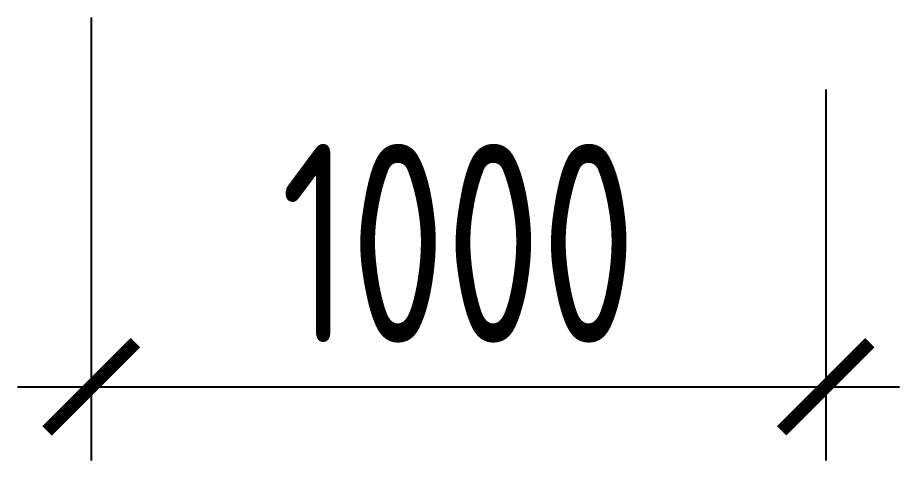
# Model space of a CAD drawing. Header units: millimetres. Extents: x -350007 to 536090, y -888 to 198380.
# Drawn here: x -82037 to -80839, y 101983 to 102585 of the extents above; entities that cross this region are included whole.
import ezdxf

# ---------------------------------------------------------------- set-up
doc = ezdxf.new("R2010")
doc.units = ezdxf.units.MM
doc.layers.add('АР_Размеры нов.', color=15, linetype='Continuous', lineweight=0)
doc.styles.add('ISOCPEUR', font='isocpeur.ttf', dxfattribs={"width": 0.7})
doc.dimstyles.new('R_100', dxfattribs={"dimtxt": 270, "dimasz": 120, "dimexe": 100, "dimexo": 0, "dimgap": 60, "dimtad": 1, "dimdec": 0, "dimrnd": 5, "dimzin": 0, "dimdsep": 46, "dimtxsty": 'ISOCPEUR', "dimblk": 'ARCHTICK', "dimcen": 0, "dimdle": 100, "dimclrd": 256, "dimclre": 256, "dimclrt": 256, "dimadec": 0, "dimazin": 0, "dimtfac": 2, "dimtdec": 0, "dimtofl": 0, "dimtmove": 1, "dimatfit": 3, "dimfxl": 1, "dimtvp": 3, "dimtolj": 1, "dimtzin": 0, "dimarcsym": 0})

# ---------------------------------------------------------------- blocks, each defined once
blk = doc.blocks.new('_ArchTick')
at = {"color": 0, "linetype": 'ByBlock', "const_width": 0.15}
blk.add_lwpolyline([(-0.5, -0.5), (0.5, 0.5)], dxfattribs=at)
blk = doc.blocks.new('*D2889')
at = {"layer": 'Defpoints', "color": 0, "ltscale": 100, "transparency": 16777216}
for p in [(-81936.6, 102584.7), (-80938.8, 102487.2), (-80938.8, 102083.2)]:
    blk.add_point(p, dxfattribs=at)
at = {"layer": 'АР_Размеры нов.', "lineweight": -2, "ltscale": 100, "transparency": 16777216}
for p, q in [((-81936.6, 102584.7), (-81936.6, 101983.2)), ((-80938.8, 102487.2), (-80938.8, 101983.2)), ((-82036.6, 102083.2), (-80838.8, 102083.2))]:
    blk.add_line(p, q, dxfattribs=at)
at = {"layer": 'АР_Размеры нов.', "lineweight": -2, "ltscale": 100, "transparency": 16777216, "xscale": 120, "yscale": 120, "zscale": 120, "rotation": 180}
blk.add_blockref('_ArchTick', (-81936.6, 102083.2), dxfattribs=at)
at = {"layer": 'АР_Размеры нов.', "lineweight": -2, "ltscale": 100, "transparency": 16777216, "xscale": 120, "yscale": 120, "zscale": 120}
blk.add_blockref('_ArchTick', (-80938.8, 102083.2), dxfattribs=at)
at = {"layer": 'АР_Размеры нов.', "ltscale": 100, "transparency": 16777216, "insert": (-81437.7, 102278.2), "char_height": 270, "attachment_point": 5, "style": 'ISOCPEUR'}
blk.add_mtext('\\A1;1000', dxfattribs=at)

msp = doc.modelspace()

# ---------------------------------------------------------------- dimensions: what is measured, and where the dimension line sits
at = {"layer": 'АР_Размеры нов.', "ltscale": 100}
dim = msp.add_linear_dim(base=(-80938.8, 102083.2), p1=(-81936.6, 102584.7), p2=(-80938.8, 102487.2), dimstyle='R_100', override={"dimpost": '\\X', "dimfxl": 300, "dimarcsym": 1}, dxfattribs=at)
dim.commit()
dim.dimension.update_dxf_attribs({"geometry": '*D2889', "text_midpoint": (-81437.7, 102278.2)})

doc.saveas('drawing.dxf')
